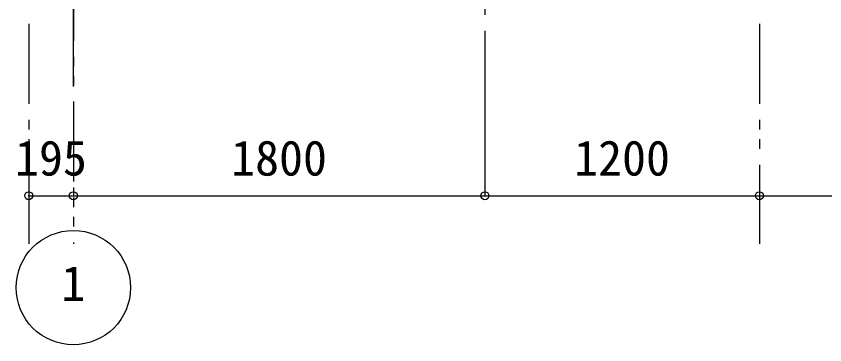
# Model space of a CAD drawing. Units: millimetres at full size. Extents: x -22551 to 92397, y -19340 to 14894.
# Drawn here: x -17888 to -14352, y -7553 to -6117 of the extents above; entities that cross this region are included whole.
import ezdxf
from ezdxf.enums import TextEntityAlignment as Align

# ---------------------------------------------------------------- set-up
doc = ezdxf.new("R2010")
doc.units = ezdxf.units.MM
doc.header["$LTSCALE"] = 70
doc.header["$PDMODE"] = 32
doc.header["$PDSIZE"] = 35
doc.linetypes.add('DOUBLE_CHAIN1', pattern=[8.8, 5, -1, 0.6, -0.6, 0.6, -1])
for name, color, linetype, lineweight in [('0-0_NoName', 7, 'Continuous', 15), ('2-0_通芯', 7, 'Continuous', 15), ('7-5_配管－給湯１１：ＨＴＬＰ', 7, 'Continuous', 15)]:
    doc.layers.add(name, color=color, linetype=linetype, lineweight=lineweight)
doc.styles.add('ＭＳ ゴシック', font='')
doc.styles.get('ＭＳ ゴシック').set_extended_font_data('MS Gothic')

# ---------------------------------------------------------------- blocks, each defined once
blk = doc.blocks.new('グループ部品-125')
at = {"layer": '2-0_通芯', "linetype": 'DOUBLE_CHAIN1'}
for p, q in [((-17638.39, 11374.3), (-17638.39, -7111.67)), ((-17833.39, 8017.87), (-17833.39, -7111.67)), ((-14638.39, 8017.87), (-14638.39, -7111.67)), ((-15838.39, -3100.91), (-15838.39, -6475.7))]:
    blk.add_line(p, q, dxfattribs=at)
at = {"layer": '2-0_通芯'}
blk.add_circle((-17638.39, -7303.2), 250, dxfattribs=at)
at = {"layer": '2-0_通芯', "style": 'ＭＳ ゴシック'}
blk.add_text('1', height=154, dxfattribs=at).set_placement((-17690.89, -7408.2), align=Align.BOTTOM_LEFT)

msp = doc.modelspace()

# ---------------------------------------------------------------- linework, layer by layer
at = {"layer": '0-0_NoName'}
for p, q in [((-15838.39, -6472.89), (-15838.39, -6901.63)), ((-17833.39, -6843.17), (-17833.39, -6901.63)), ((-14638.39, -6846.74), (-14638.39, -6901.63)), ((-17638.39, -6865.84), (-17638.39, -6901.63)), ((-17833.39, -6901.63), (-17638.39, -6901.63)), ((-17638.39, -6901.63), (-15838.39, -6901.63)), ((-15838.39, -6901.63), (-14638.39, -6901.63)), ((-14638.39, -6901.63), (-11638.39, -6901.63))]:
    msp.add_line(p, q, dxfattribs=at)
for p in [(-17833.39, -6901.63), (-17638.39, -6901.63), (-15838.39, -6901.63), (-14638.39, -6901.63)]:
    msp.add_point(p, dxfattribs=at)
at = {"layer": '7-5_配管－給湯１１：ＨＴＬＰ'}
msp.add_line((-17638.39, -6424.14), (-17638.39, -5780.7), dxfattribs=at)

# ---------------------------------------------------------------- block references
at = {"layer": '2-0_通芯'}
msp.add_blockref('グループ部品-125', (0, 0), dxfattribs=at)

# ---------------------------------------------------------------- texts
at = {"layer": '0-0_NoName', "style": 'ＭＳ ゴシック'}
for s, p in [('195', (-17893.39, -6859.63)), ('1800', (-16948.39, -6859.63)), ('1200', (-15448.39, -6859.63))]:
    msp.add_text(s, height=154, dxfattribs=at).set_placement(p, align=Align.BOTTOM_LEFT)

doc.saveas('drawing.dxf')
